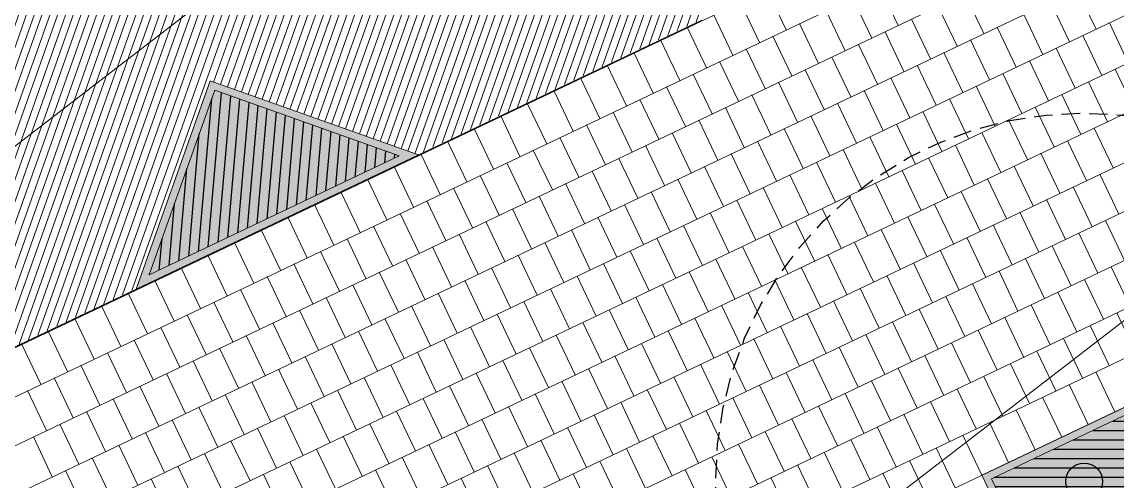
# Model space of a CAD drawing. Header units: metres. Extents: x 678805 to 1359287, y 2747329 to 5497370.
# Drawn here: x 679830.69 to 679845.56, y 2748768.71 to 2748774.94 of the extents above; entities that cross this region are included whole.
import ezdxf
from ezdxf.enums import TextEntityAlignment as Align

# ---------------------------------------------------------------- set-up
doc = ezdxf.new("R2010")
doc.units = ezdxf.units.M
doc.linetypes.add('XREF_MON_SFT_TREES$0$HIDDEN', pattern=[0.375, 0.25, -0.125])
for name, color, linetype in [('00_XREF_MON_HSC_PAVEMENT', 7, 'Continuous'), ('00_XREF_TWQ_SFT_TREES', 7, 'Continuous'), ('XREF_MON_HSC_PAVEMENT$0$03-TR-Tree Pit_Green', 74, 'Continuous'), ('XREF_MON_SFT_TREES$0$SL_TREE_CANOPY', 251, 'XREF_MON_SFT_TREES$0$HIDDEN'), ('XREF_MON_SFT_TREES$0$SL_TREE_TRUNK', 251, 'Continuous')]:
    doc.layers.add(name, color=color, linetype=linetype)
for name, color, linetype, true_color in [('02-L-Waterfeatures 01', 7, 'Continuous', 0x4da6ff), ('XREF_MON_HSC_PAVEMENT$0$03-TR-Tree Pit_White', 7, 'Continuous', 0xfcfcfc), ('XREF_MON_SFT_TREES$0$SL_TREE_ZIZIPHUS_SPINA', 7, 'Continuous', 0xc6d408)]:
    doc.layers.add(name, color=color, linetype=linetype, true_color=true_color)
for name, color, linetype, lineweight in [('XREF_MON_GENERAL_LAYOUT$0$02-L-Level Curves 0.25-0.75m', 33, 'Continuous', 5), ('XREF_MON_GENERAL_LAYOUT$0$02-L-Level Curves 0.50m', 33, 'Continuous', 5), ('XREF_MON_GENERAL_LAYOUT$0$02-L-Material Change', 251, 'Continuous', 5), ('XREF_MON_GENERAL_LAYOUT$0$04-BK-Tree Pit', 6, 'Continuous', 5), ('XREF_MON_HSC_PAVEMENT$0$02-L-B-Flat Bar', 251, 'Continuous', 5), ('XREF_MON_HSC_PAVEMENT$0$04-BK-Tree Pit', 6, 'Continuous', 5)]:
    doc.layers.add(name, color=color, linetype=linetype, lineweight=lineweight)
for name, color, linetype, lineweight, true_color in [('XREF_MON_HSC_PAVEMENT$0$02-L-Joints-Paviment_07_Precast Concrete Blocks 60X40', 7, 'Continuous', 5, 0x999999), ('XREF_MON_HSC_PAVEMENT$0$03-TR-Pavement_07_Precast Concrete Blocks 20X10', 7, 'Continuous', 5, 0x999999), ('XREF_MON_HSC_PAVEMENT$0$03-TR-Pavement_07_Precast Concrete Blocks 60X40', 7, 'Continuous', 5, 0x999999)]:
    doc.layers.add(name, color=color, linetype=linetype, lineweight=lineweight, true_color=true_color)
doc.layers.get('XREF_MON_SFT_TREES$0$SL_TREE_ZIZIPHUS_SPINA').off()
doc.styles.add('XREF_MON_GENERAL_LAYOUT$0$Standard', font='arial.ttf')

# ---------------------------------------------------------------- blocks, each defined once
blk = doc.blocks.new('XREF_MON_SFT_TREES$0$Ziziphus_spina_christi')
h = blk.add_hatch()
h.set_pattern_fill('ANSI31', color=256, scale=0.1)
edge = h.paths.add_edge_path()
edge.add_arc((0, 0), 5, 0, 360)
at = {"layer": 'XREF_MON_SFT_TREES$0$SL_TREE_TRUNK'}
h = blk.add_hatch(color=256, dxfattribs=at)
h.dxf.hatch_style = 1
edge = h.paths.add_edge_path()
edge.add_arc((0, 0), 0.25, 0, 360)
at = {"layer": 'XREF_MON_SFT_TREES$0$SL_TREE_CANOPY', "linetype": 'XREF_MON_SFT_TREES$0$HIDDEN'}
blk.add_circle((0, 0), 5, dxfattribs=at)
at = {"layer": 'XREF_MON_SFT_TREES$0$SL_TREE_TRUNK'}
blk.add_circle((0, 0), 0.25, dxfattribs=at)
blk = doc.blocks.new('XREF_MON_SFT_TREES')
at = {"layer": 'XREF_MON_SFT_TREES$0$SL_TREE_ZIZIPHUS_SPINA', "rotation": 25.44812939262281}
blk.add_blockref('XREF_MON_SFT_TREES$0$Ziziphus_spina_christi', (679845.109, 2748768.7), dxfattribs=at)
blk = doc.blocks.new('XREF_MON_HSC_PAVEMENT$0$ALCORQUE RECTANGULAR')
at = {"layer": 'XREF_MON_HSC_PAVEMENT$0$03-TR-Tree Pit_Green', "ltscale": 0.3}
h = blk.add_hatch(dxfattribs=at)
h.set_pattern_fill('ANSI31', color=256, scale=0.04, angle=-45)
h.set_pattern_definition([(360, (-2068898.16958, 3428624.0145), (3e-17, 0.127), [])])
h.paths.add_polyline_path([(679903.391, 2748647.421), (679902.702, 2748648.869), (679904.689, 2748649.814), (679905.377, 2748648.367)])
at = {"layer": 'XREF_MON_HSC_PAVEMENT$0$03-TR-Tree Pit_White'}
h = blk.add_hatch(color=256, dxfattribs=at)
h.dxf.hatch_style = 1
h.paths.add_polyline_path([(679903.344, 2748647.288), (679902.569, 2748648.916), (679904.736, 2748649.947), (679905.511, 2748648.319)])
blk = doc.blocks.new('XREF_MON_HSC_PAVEMENT$0$Alcorque Parking 8m2')
at = {"layer": 'XREF_MON_HSC_PAVEMENT$0$03-TR-Tree Pit_Green', "ltscale": 0.3}
h = blk.add_hatch(dxfattribs=at)
h.set_pattern_fill('ANSI31', color=256, scale=0.04, angle=40)
h.set_pattern_definition([(85, (-679726.04474, -2748720.75428), (-0.1265167266577, 0.011068779329), [])])
h.paths.add_polyline_path([(-1.079, -0.384), (2.316, 1.231), (-0.189, 2.121)])
at = {"layer": 'XREF_MON_HSC_PAVEMENT$0$03-TR-Tree Pit_White'}
h = blk.add_hatch(color=256, dxfattribs=at)
h.dxf.hatch_style = 1
h.paths.add_polyline_path([(-1.254, -0.578), (2.577, 1.245), (-0.25, 2.249)])
blk = doc.blocks.new('XREF_MON_HSC_PAVEMENT')
at = {"layer": 'XREF_MON_HSC_PAVEMENT$0$03-TR-Pavement_07_Precast Concrete Blocks 20X10'}
h = blk.add_hatch(dxfattribs=at)
h.set_pattern_fill('ANSI31', color=256, scale=0.0315, angle=25.5)
h.set_pattern_definition([(70.5, (0, 0), (-0.094275932128, 0.033384858509), [])])
edge = h.paths.add_edge_path()
edge.add_line((679754.639, 2748741.428), (679756.438, 2748737.648))
edge.add_line((679756.438, 2748737.648), (679759.31, 2748736.613))
edge.add_line((679759.31, 2748736.613), (679763.155, 2748738.443))
edge.add_line((679763.155, 2748738.443), (679764.159, 2748741.27))
edge.add_line((679764.159, 2748741.27), (679766.986, 2748740.266))
edge.add_line((679766.986, 2748740.266), (679770.831, 2748742.096))
edge.add_line((679770.831, 2748742.096), (679771.835, 2748744.923))
edge.add_line((679771.835, 2748744.923), (679774.662, 2748743.919))
edge.add_line((679774.662, 2748743.919), (679778.507, 2748745.748))
edge.add_line((679778.507, 2748745.748), (679779.511, 2748748.576))
edge.add_line((679779.511, 2748748.576), (679782.338, 2748747.571))
edge.add_line((679782.338, 2748747.571), (679786.176, 2748749.398))
edge.add_line((679786.176, 2748749.398), (679787.186, 2748752.228))
edge.add_line((679787.186, 2748752.228), (679790.014, 2748751.224))
edge.add_line((679790.014, 2748751.224), (679793.857, 2748753.054))
edge.add_line((679793.857, 2748753.054), (679794.828, 2748755.786))
edge.add_line((679794.828, 2748755.786), (679794.862, 2748755.88))
edge.add_line((679794.862, 2748755.88), (679797.688, 2748754.876))
edge.add_line((679797.688, 2748754.876), (679801.533, 2748756.706))
edge.add_line((679801.533, 2748756.706), (679802.537, 2748759.533))
edge.add_line((679802.537, 2748759.533), (679805.364, 2748758.529))
edge.add_line((679805.364, 2748758.529), (679809.208, 2748760.358))
edge.add_line((679809.208, 2748760.358), (679810.212, 2748763.185))
edge.add_line((679810.212, 2748763.185), (679813.04, 2748762.181))
edge.add_line((679813.04, 2748762.181), (679816.883, 2748764.01))
edge.add_line((679816.883, 2748764.01), (679817.885, 2748766.836))
edge.add_line((679817.885, 2748766.836), (679820.714, 2748765.833))
edge.add_line((679820.714, 2748765.833), (679824.559, 2748767.663))
edge.add_line((679824.559, 2748767.663), (679825.563, 2748770.49))
edge.add_line((679825.563, 2748770.49), (679828.39, 2748769.486))
edge.add_line((679828.39, 2748769.486), (679832.234, 2748771.315))
edge.add_line((679832.234, 2748771.315), (679833.238, 2748774.142))
edge.add_line((679833.238, 2748774.142), (679836.062, 2748773.137))
edge.add_line((679836.062, 2748773.137), (679839.907, 2748774.967))
edge.add_line((679839.907, 2748774.967), (679840.952, 2748777.865))
edge.add_line((679840.952, 2748777.865), (679839.153, 2748781.645))
edge.add_line((679839.153, 2748781.645), (679754.643, 2748741.429))
at = {"layer": 'XREF_MON_HSC_PAVEMENT$0$02-L-B-Flat Bar'}
blk.add_lwpolyline([(679759.323, 2748736.609), (679839.921, 2748774.962)], dxfattribs=at)
at = {"layer": 'XREF_MON_HSC_PAVEMENT$0$02-L-Joints-Paviment_07_Precast Concrete Blocks 60X40'}
for points in [[(679842.329, 2748775.433), (679842.587, 2748774.891)], [(679840.807, 2748775.373), (679841.065, 2748774.831)], [(679841.968, 2748775.261), (679842.226, 2748774.719)], [(679843.49, 2748775.321), (679843.748, 2748774.779)], [(679845.012, 2748775.381), (679845.27, 2748774.839)], [(679840.446, 2748775.201), (679840.704, 2748774.659)], [(679843.129, 2748775.149), (679843.387, 2748774.607)], [(679844.651, 2748775.209), (679844.909, 2748774.667)], [(679840.085, 2748775.029), (679840.343, 2748774.488)], [(679841.607, 2748775.089), (679841.865, 2748774.547)], [(679842.768, 2748774.977), (679843.026, 2748774.435)], [(679844.29, 2748775.037), (679844.548, 2748774.495)], [(679839.724, 2748774.857), (679839.982, 2748774.316)], [(679841.246, 2748774.917), (679841.504, 2748774.375)], [(679842.407, 2748774.805), (679842.664, 2748774.263)], [(679843.929, 2748774.865), (679844.186, 2748774.323)], [(679845.451, 2748774.925), (679845.708, 2748774.383)], [(679839.363, 2748774.686), (679839.62, 2748774.144)], [(679840.885, 2748774.745), (679841.142, 2748774.204)], [(679843.567, 2748774.693), (679843.825, 2748774.151)], [(679845.089, 2748774.753), (679845.347, 2748774.211)], [(679839.001, 2748774.514), (679839.259, 2748773.972)], [(679840.523, 2748774.573), (679840.781, 2748774.032)], [(679842.045, 2748774.633), (679842.303, 2748774.091)], [(679843.206, 2748774.521), (679843.464, 2748773.979)], [(679844.728, 2748774.581), (679844.986, 2748774.039)], [(679840.162, 2748774.402), (679840.42, 2748773.86)], [(679841.684, 2748774.461), (679841.942, 2748773.92)], [(679842.845, 2748774.349), (679843.103, 2748773.807)], [(679844.367, 2748774.409), (679844.625, 2748773.867)], [(679838.64, 2748774.342), (679838.898, 2748773.8)], [(679839.801, 2748774.23), (679840.059, 2748773.688)], [(679841.323, 2748774.289), (679841.581, 2748773.748)], [(679844.006, 2748774.237), (679844.264, 2748773.695)], [(679845.528, 2748774.297), (679845.786, 2748773.755)], [(679838.279, 2748774.17), (679838.537, 2748773.628)], [(679839.44, 2748774.058), (679839.698, 2748773.516)], [(679840.962, 2748774.118), (679841.22, 2748773.576)], [(679842.484, 2748774.177), (679842.742, 2748773.636)], [(679843.645, 2748774.065), (679843.902, 2748773.524)], [(679845.167, 2748774.125), (679845.424, 2748773.583)], [(679837.918, 2748773.998), (679838.176, 2748773.456)], [(679840.601, 2748773.946), (679840.859, 2748773.404)], [(679842.123, 2748774.006), (679842.38, 2748773.464)], [(679844.805, 2748773.953), (679845.063, 2748773.411)], [(679837.557, 2748773.826), (679837.815, 2748773.284)], [(679839.079, 2748773.886), (679839.337, 2748773.344)], [(679840.24, 2748773.774), (679840.497, 2748773.232)], [(679841.761, 2748773.834), (679842.019, 2748773.292)], [(679843.283, 2748773.893), (679843.541, 2748773.352)], [(679844.444, 2748773.781), (679844.702, 2748773.24)], [(679837.196, 2748773.654), (679837.453, 2748773.113)], [(679838.718, 2748773.714), (679838.975, 2748773.172)], [(679841.4, 2748773.662), (679841.658, 2748773.12)], [(679842.922, 2748773.722), (679843.18, 2748773.18)], [(679844.083, 2748773.609), (679844.341, 2748773.068)], [(679836.834, 2748773.482), (679837.092, 2748772.941)], [(679838.356, 2748773.542), (679838.614, 2748773)], [(679839.878, 2748773.602), (679840.136, 2748773.06)], [(679841.039, 2748773.49), (679841.297, 2748772.948)], [(679842.561, 2748773.55), (679842.819, 2748773.008)], [(679845.244, 2748773.497), (679845.502, 2748772.956)], [(679836.473, 2748773.311), (679836.731, 2748772.769)], [(679837.995, 2748773.37), (679838.253, 2748772.829)], [(679839.517, 2748773.43), (679839.775, 2748772.888)], [(679840.678, 2748773.318), (679840.936, 2748772.776)], [(679842.2, 2748773.378), (679842.458, 2748772.836)], [(679843.722, 2748773.438), (679843.98, 2748772.896)], [(679844.883, 2748773.325), (679845.14, 2748772.784)], [(679837.634, 2748773.198), (679837.892, 2748772.657)], [(679839.156, 2748773.258), (679839.414, 2748772.716)], [(679841.839, 2748773.206), (679842.097, 2748772.664)], [(679843.361, 2748773.266), (679843.618, 2748772.724)], [(679836.112, 2748773.139), (679836.37, 2748772.597)], [(679837.273, 2748773.027), (679837.531, 2748772.485)], [(679838.795, 2748773.086), (679839.053, 2748772.545)], [(679840.317, 2748773.146), (679840.575, 2748772.604)], [(679841.478, 2748773.034), (679841.735, 2748772.492)], [(679842.999, 2748773.094), (679843.257, 2748772.552)], [(679844.521, 2748773.154), (679844.779, 2748772.612)], [(679835.751, 2748772.967), (679836.009, 2748772.425)], [(679838.434, 2748772.914), (679838.691, 2748772.373)], [(679839.956, 2748772.974), (679840.213, 2748772.432)], [(679841.116, 2748772.862), (679841.374, 2748772.32)], [(679842.638, 2748772.922), (679842.896, 2748772.38)], [(679844.16, 2748772.982), (679844.418, 2748772.44)], [(679845.321, 2748772.87), (679845.579, 2748772.328)], [(679835.39, 2748772.795), (679835.647, 2748772.253)], [(679836.912, 2748772.855), (679837.169, 2748772.313)], [(679838.072, 2748772.743), (679838.33, 2748772.201)], [(679839.594, 2748772.802), (679839.852, 2748772.261)], [(679842.277, 2748772.75), (679842.535, 2748772.208)], [(679843.799, 2748772.81), (679844.057, 2748772.268)], [(679835.028, 2748772.623), (679835.286, 2748772.081)], [(679836.55, 2748772.683), (679836.808, 2748772.141)], [(679837.711, 2748772.571), (679837.969, 2748772.029)], [(679839.233, 2748772.631), (679839.491, 2748772.089)], [(679840.755, 2748772.69), (679841.013, 2748772.149)], [(679841.916, 2748772.578), (679842.174, 2748772.036)], [(679843.438, 2748772.638), (679843.696, 2748772.096)], [(679844.96, 2748772.698), (679845.218, 2748772.156)], [(679834.667, 2748772.451), (679834.925, 2748771.909)], [(679836.189, 2748772.511), (679836.447, 2748771.969)], [(679838.872, 2748772.459), (679839.13, 2748771.917)], [(679840.394, 2748772.518), (679840.652, 2748771.977)], [(679843.077, 2748772.466), (679843.335, 2748771.924)], [(679844.599, 2748772.526), (679844.857, 2748771.984)], [(679834.306, 2748772.279), (679834.564, 2748771.737)], [(679835.828, 2748772.339), (679836.086, 2748771.797)], [(679837.35, 2748772.399), (679837.608, 2748771.857)], [(679838.511, 2748772.287), (679838.769, 2748771.745)], [(679840.033, 2748772.347), (679840.291, 2748771.805)], [(679841.555, 2748772.406), (679841.813, 2748771.865)], [(679842.716, 2748772.294), (679842.973, 2748771.752)], [(679844.238, 2748772.354), (679844.495, 2748771.812)], [(679835.467, 2748772.167), (679835.725, 2748771.625)], [(679836.989, 2748772.227), (679837.247, 2748771.685)], [(679839.672, 2748772.175), (679839.929, 2748771.633)], [(679841.194, 2748772.234), (679841.451, 2748771.693)], [(679842.354, 2748772.122), (679842.612, 2748771.581)], [(679843.876, 2748772.182), (679844.134, 2748771.64)], [(679845.398, 2748772.242), (679845.656, 2748771.7)], [(679833.945, 2748772.107), (679834.203, 2748771.566)], [(679835.106, 2748771.995), (679835.363, 2748771.454)], [(679836.628, 2748772.055), (679836.885, 2748771.513)], [(679838.15, 2748772.115), (679838.407, 2748771.573)], [(679839.31, 2748772.003), (679839.568, 2748771.461)], [(679840.832, 2748772.063), (679841.09, 2748771.521)], [(679843.515, 2748772.01), (679843.773, 2748771.468)], [(679845.037, 2748772.07), (679845.295, 2748771.528)], [(679833.584, 2748771.936), (679833.841, 2748771.394)], [(679834.744, 2748771.823), (679835.002, 2748771.282)], [(679836.266, 2748771.883), (679836.524, 2748771.341)], [(679837.788, 2748771.943), (679838.046, 2748771.401)], [(679838.949, 2748771.831), (679839.207, 2748771.289)], [(679840.471, 2748771.891), (679840.729, 2748771.349)], [(679841.993, 2748771.95), (679842.251, 2748771.409)], [(679843.154, 2748771.838), (679843.412, 2748771.297)], [(679844.676, 2748771.898), (679844.934, 2748771.356)], [(679833.222, 2748771.764), (679833.48, 2748771.222)], [(679835.905, 2748771.711), (679836.163, 2748771.17)], [(679837.427, 2748771.771), (679837.685, 2748771.229)], [(679840.11, 2748771.719), (679840.368, 2748771.177)], [(679841.632, 2748771.779), (679841.89, 2748771.237)], [(679844.315, 2748771.726), (679844.573, 2748771.185)], [(679832.861, 2748771.592), (679833.119, 2748771.05)], [(679834.383, 2748771.652), (679834.641, 2748771.11)], [(679835.544, 2748771.539), (679835.802, 2748770.998)], [(679837.066, 2748771.599), (679837.324, 2748771.057)], [(679838.588, 2748771.659), (679838.846, 2748771.117)], [(679839.749, 2748771.547), (679840.007, 2748771.005)], [(679841.271, 2748771.607), (679841.529, 2748771.065)], [(679842.793, 2748771.667), (679843.051, 2748771.125)], [(679843.954, 2748771.554), (679844.211, 2748771.013)], [(679845.476, 2748771.614), (679845.733, 2748771.072)], [(679832.5, 2748771.42), (679832.758, 2748770.878)], [(679834.022, 2748771.48), (679834.28, 2748770.938)], [(679836.705, 2748771.427), (679836.963, 2748770.886)], [(679838.227, 2748771.487), (679838.485, 2748770.945)], [(679839.388, 2748771.375), (679839.645, 2748770.833)], [(679840.91, 2748771.435), (679841.167, 2748770.893)], [(679842.432, 2748771.495), (679842.689, 2748770.953)], [(679843.592, 2748771.383), (679843.85, 2748770.841)], [(679845.114, 2748771.442), (679845.372, 2748770.901)], [(679832.139, 2748771.248), (679832.397, 2748770.706)], [(679833.661, 2748771.308), (679833.919, 2748770.766)], [(679835.183, 2748771.368), (679835.441, 2748770.826)], [(679836.344, 2748771.255), (679836.601, 2748770.714)], [(679837.866, 2748771.315), (679838.123, 2748770.773)], [(679840.548, 2748771.263), (679840.806, 2748770.721)], [(679842.07, 2748771.323), (679842.328, 2748770.781)], [(679844.753, 2748771.27), (679845.011, 2748770.729)], [(679833.3, 2748771.136), (679833.557, 2748770.594)], [(679834.822, 2748771.196), (679835.079, 2748770.654)], [(679835.982, 2748771.084), (679836.24, 2748770.542)], [(679837.504, 2748771.143), (679837.762, 2748770.602)], [(679839.026, 2748771.203), (679839.284, 2748770.661)], [(679840.187, 2748771.091), (679840.445, 2748770.549)], [(679841.709, 2748771.151), (679841.967, 2748770.609)], [(679843.231, 2748771.211), (679843.489, 2748770.669)], [(679844.392, 2748771.099), (679844.65, 2748770.557)], [(679831.778, 2748771.076), (679832.036, 2748770.534)], [(679832.938, 2748770.964), (679833.196, 2748770.422)], [(679834.46, 2748771.024), (679834.718, 2748770.482)], [(679837.143, 2748770.972), (679837.401, 2748770.43)], [(679838.665, 2748771.031), (679838.923, 2748770.49)], [(679841.348, 2748770.979), (679841.606, 2748770.437)], [(679842.87, 2748771.039), (679843.128, 2748770.497)], [(679845.553, 2748770.987), (679845.811, 2748770.445)], [(679831.417, 2748770.904), (679831.674, 2748770.362)], [(679832.577, 2748770.792), (679832.835, 2748770.25)], [(679834.099, 2748770.852), (679834.357, 2748770.31)], [(679835.621, 2748770.912), (679835.879, 2748770.37)], [(679836.782, 2748770.8), (679837.04, 2748770.258)], [(679838.304, 2748770.859), (679838.562, 2748770.318)], [(679839.826, 2748770.919), (679840.084, 2748770.377)], [(679840.987, 2748770.807), (679841.245, 2748770.265)], [(679842.509, 2748770.867), (679842.767, 2748770.325)], [(679844.031, 2748770.927), (679844.289, 2748770.385)], [(679845.192, 2748770.815), (679845.449, 2748770.273)], [(679831.055, 2748770.732), (679831.313, 2748770.191)], [(679833.738, 2748770.68), (679833.996, 2748770.138)], [(679835.26, 2748770.74), (679835.518, 2748770.198)], [(679837.943, 2748770.688), (679838.201, 2748770.146)], [(679839.465, 2748770.747), (679839.723, 2748770.206)], [(679840.626, 2748770.635), (679840.883, 2748770.093)], [(679842.148, 2748770.695), (679842.405, 2748770.153)], [(679843.67, 2748770.755), (679843.927, 2748770.213)], [(679844.83, 2748770.643), (679845.088, 2748770.101)], [(679830.694, 2748770.56), (679830.952, 2748770.019)], [(679832.216, 2748770.62), (679832.474, 2748770.078)], [(679833.377, 2748770.508), (679833.635, 2748769.966)], [(679834.899, 2748770.568), (679835.157, 2748770.026)], [(679836.421, 2748770.628), (679836.679, 2748770.086)], [(679837.582, 2748770.516), (679837.839, 2748769.974)], [(679839.104, 2748770.575), (679839.361, 2748770.034)], [(679841.786, 2748770.523), (679842.044, 2748769.981)], [(679843.308, 2748770.583), (679843.566, 2748770.041)], [(679831.855, 2748770.448), (679832.113, 2748769.907)], [(679833.016, 2748770.336), (679833.274, 2748769.795)], [(679834.538, 2748770.396), (679834.795, 2748769.854)], [(679836.06, 2748770.456), (679836.317, 2748769.914)], [(679837.22, 2748770.344), (679837.478, 2748769.802)], [(679838.742, 2748770.404), (679839, 2748769.862)], [(679840.264, 2748770.463), (679840.522, 2748769.922)], [(679841.425, 2748770.351), (679841.683, 2748769.809)], [(679842.947, 2748770.411), (679843.205, 2748769.869)], [(679844.469, 2748770.471), (679844.727, 2748769.929)], [(679831.494, 2748770.277), (679831.752, 2748769.735)], [(679834.176, 2748770.224), (679834.434, 2748769.682)], [(679835.698, 2748770.284), (679835.956, 2748769.742)], [(679838.381, 2748770.232), (679838.639, 2748769.69)], [(679839.903, 2748770.291), (679840.161, 2748769.75)], [(679842.586, 2748770.239), (679842.844, 2748769.697)], [(679844.108, 2748770.299), (679844.366, 2748769.757)], [(679845.269, 2748770.187), (679845.527, 2748769.645)], [(679831.133, 2748770.105), (679831.39, 2748769.563)], [(679832.655, 2748770.164), (679832.912, 2748769.623)], [(679833.815, 2748770.052), (679834.073, 2748769.511)], [(679835.337, 2748770.112), (679835.595, 2748769.57)], [(679836.859, 2748770.172), (679837.117, 2748769.63)], [(679838.02, 2748770.06), (679838.278, 2748769.518)], [(679839.542, 2748770.12), (679839.8, 2748769.578)], [(679841.064, 2748770.179), (679841.322, 2748769.638)], [(679842.225, 2748770.067), (679842.483, 2748769.526)], [(679843.747, 2748770.127), (679844.005, 2748769.585)], [(679830.771, 2748769.933), (679831.029, 2748769.391)], [(679832.293, 2748769.993), (679832.551, 2748769.451)], [(679834.976, 2748769.94), (679835.234, 2748769.398)], [(679836.498, 2748770), (679836.756, 2748769.458)], [(679839.181, 2748769.948), (679839.439, 2748769.406)], [(679840.703, 2748770.008), (679840.961, 2748769.466)], [(679841.864, 2748769.895), (679842.121, 2748769.354)], [(679843.386, 2748769.955), (679843.643, 2748769.413)], [(679844.908, 2748770.015), (679845.165, 2748769.473)], [(679831.932, 2748769.821), (679832.19, 2748769.279)], [(679833.454, 2748769.88), (679833.712, 2748769.339)], [(679834.615, 2748769.768), (679834.873, 2748769.227)], [(679836.137, 2748769.828), (679836.395, 2748769.286)], [(679837.659, 2748769.888), (679837.917, 2748769.346)], [(679838.82, 2748769.776), (679839.077, 2748769.234)], [(679840.342, 2748769.836), (679840.599, 2748769.294)], [(679843.024, 2748769.783), (679843.282, 2748769.242)], [(679844.546, 2748769.843), (679844.804, 2748769.301)], [(679831.571, 2748769.649), (679831.829, 2748769.107)], [(679833.093, 2748769.709), (679833.351, 2748769.167)], [(679834.254, 2748769.596), (679834.512, 2748769.055)], [(679835.776, 2748769.656), (679836.034, 2748769.114)], [(679837.298, 2748769.716), (679837.555, 2748769.174)], [(679838.458, 2748769.604), (679838.716, 2748769.062)], [(679839.98, 2748769.664), (679840.238, 2748769.122)], [(679841.502, 2748769.724), (679841.76, 2748769.182)], [(679842.663, 2748769.612), (679842.921, 2748769.07)], [(679844.185, 2748769.671), (679844.443, 2748769.129)], [(679831.21, 2748769.477), (679831.468, 2748768.935)], [(679832.732, 2748769.537), (679832.99, 2748768.995)], [(679835.415, 2748769.484), (679835.672, 2748768.943)], [(679836.936, 2748769.544), (679837.194, 2748769.002)], [(679839.619, 2748769.492), (679839.877, 2748768.95)], [(679841.141, 2748769.552), (679841.399, 2748769.01)], [(679843.824, 2748769.499), (679844.082, 2748768.958)], [(679830.849, 2748769.305), (679831.106, 2748768.763)], [(679832.371, 2748769.365), (679832.628, 2748768.823)], [(679833.893, 2748769.425), (679834.15, 2748768.883)], [(679835.053, 2748769.313), (679835.311, 2748768.771)], [(679836.575, 2748769.372), (679836.833, 2748768.831)], [(679838.097, 2748769.432), (679838.355, 2748768.89)], [(679839.258, 2748769.32), (679839.516, 2748768.778)], [(679840.78, 2748769.38), (679841.038, 2748768.838)], [(679842.302, 2748769.44), (679842.56, 2748768.898)], [(679843.463, 2748769.327), (679843.721, 2748768.786)], [(679832.009, 2748769.193), (679832.267, 2748768.651)], [(679833.531, 2748769.253), (679833.789, 2748768.711)], [(679836.214, 2748769.2), (679836.472, 2748768.659)], [(679837.736, 2748769.26), (679837.994, 2748768.718)], [(679838.897, 2748769.148), (679839.155, 2748768.606)], [(679840.419, 2748769.208), (679840.677, 2748768.666)], [(679841.941, 2748769.268), (679842.199, 2748768.726)], [(679843.102, 2748769.156), (679843.359, 2748768.614)], [(679831.648, 2748769.021), (679831.906, 2748768.479)], [(679833.17, 2748769.081), (679833.428, 2748768.539)], [(679834.692, 2748769.141), (679834.95, 2748768.599)], [(679835.853, 2748769.029), (679836.111, 2748768.487)], [(679837.375, 2748769.088), (679837.633, 2748768.547)], [(679840.058, 2748769.036), (679840.315, 2748768.494)], [(679841.58, 2748769.096), (679841.837, 2748768.554)], [(679831.287, 2748768.849), (679831.545, 2748768.307)], [(679832.809, 2748768.909), (679833.067, 2748768.367)], [(679834.331, 2748768.969), (679834.589, 2748768.427)], [(679835.492, 2748768.857), (679835.75, 2748768.315)], [(679837.014, 2748768.916), (679837.272, 2748768.375)], [(679838.536, 2748768.976), (679838.794, 2748768.434)], [(679839.696, 2748768.864), (679839.954, 2748768.322)], [(679841.218, 2748768.924), (679841.476, 2748768.382)], [(679842.74, 2748768.984), (679842.998, 2748768.442)], [(679832.448, 2748768.737), (679832.706, 2748768.195)], [(679833.97, 2748768.797), (679834.228, 2748768.255)], [(679836.653, 2748768.745), (679836.91, 2748768.203)], [(679838.174, 2748768.804), (679838.432, 2748768.263)], [(679840.857, 2748768.752), (679841.115, 2748768.21)], [(679842.379, 2748768.812), (679842.637, 2748768.27)]]:
    blk.add_lwpolyline(points, dxfattribs=at)
at = {"layer": 'XREF_MON_HSC_PAVEMENT$0$03-TR-Pavement_07_Precast Concrete Blocks 60X40'}
for p, q in [((679602.439, 2748661.942), (679961.734, 2748832.918)), ((679602.698, 2748661.401), (679961.992, 2748832.376)), ((679602.956, 2748660.859), (679962.25, 2748831.835)), ((679603.215, 2748660.318), (679962.509, 2748831.293)), ((679603.474, 2748659.776), (679962.768, 2748830.752)), ((679603.732, 2748659.235), (679963.026, 2748830.21)), ((679733.636, 2748720.387), (679963.285, 2748829.669)), ((679733.894, 2748719.845), (679963.543, 2748829.127)), ((679723.497, 2748714.233), (679963.802, 2748828.586)), ((679723.755, 2748713.692), (679904.349, 2748799.63)), ((679713.899, 2748708.337), (679904.607, 2748799.088)), ((679714.157, 2748707.795), (679851.409, 2748773.109)), ((679822.591, 2748758.731), (679851.667, 2748772.567))]:
    blk.add_line(p, q, dxfattribs=at)
at = {"layer": 'XREF_MON_HSC_PAVEMENT$0$04-BK-Tree Pit'}
for name, p in [('XREF_MON_HSC_PAVEMENT$0$Alcorque Parking 8m2', (679833.499, 2748771.888)), ('XREF_MON_HSC_PAVEMENT$0$ALCORQUE RECTANGULAR', (-58.848, 119.87))]:
    blk.add_blockref(name, p, dxfattribs=at)
blk = doc.blocks.new('XREF_MON_GENERAL_LAYOUT$0$ALCORQUE RECTANGULAR')
blk.add_lwpolyline([(679903.391, 2748647.421), (679902.702, 2748648.868), (679904.689, 2748649.814), (679905.378, 2748648.366)], close=True)
at = {"layer": 'XREF_MON_GENERAL_LAYOUT$0$02-L-Material Change'}
blk.add_lwpolyline([(679903.344, 2748647.288), (679902.569, 2748648.916), (679904.736, 2748649.947), (679905.511, 2748648.319)], close=True, dxfattribs=at)
blk = doc.blocks.new('XREF_MON_GENERAL_LAYOUT$0$Alcorque Parking 8m2')
blk.add_lwpolyline([(2.316, 1.231), (-0.189, 2.121), (-1.079, -0.384)], close=True)
at = {"layer": 'XREF_MON_GENERAL_LAYOUT$0$02-L-Material Change'}
blk.add_lwpolyline([(2.577, 1.245), (-0.25, 2.249), (-1.254, -0.578)], close=True, dxfattribs=at)
blk = doc.blocks.new('XREF_MON_GENERAL_LAYOUT')
at = {"layer": 'XREF_MON_GENERAL_LAYOUT$0$02-L-Level Curves 0.25-0.75m', "ltscale": 0.3}
blk.add_lwpolyline([(679887.022, 2748805.088), (679887.022, 2748805.088), (679892.662, 2748807.108), (679734.284, 2748685.079)], dxfattribs=at)
at = {"layer": 'XREF_MON_GENERAL_LAYOUT$0$02-L-Level Curves 0.50m', "ltscale": 0.3}
blk.add_lwpolyline([(679839.629, 2748782.536), (679845.269, 2748784.555), (679715.53, 2748684.592)], dxfattribs=at)
at = {"layer": 'XREF_MON_GENERAL_LAYOUT$0$02-L-Material Change', "ltscale": 0.3}
blk.add_line((679759.304, 2748736.599), (679839.92, 2748774.962), dxfattribs=at)
at = {"layer": 'XREF_MON_GENERAL_LAYOUT$0$04-BK-Tree Pit'}
for name, p in [('XREF_MON_GENERAL_LAYOUT$0$Alcorque Parking 8m2', (679833.499, 2748771.888)), ('XREF_MON_GENERAL_LAYOUT$0$ALCORQUE RECTANGULAR', (-58.848, 119.87))]:
    blk.add_blockref(name, p, dxfattribs=at)
at = {"style": 'XREF_MON_GENERAL_LAYOUT$0$Standard'}
for tag, rotation, p in [('604,00', 330.2643, (679905.77, 2748776.558)), ('603,00', 330.2643, (679901.861, 2748753.477)), ('600,00', 133.826, (679944.597, 2748745.153)), ('602,00', 330.2643, (679883.319, 2748738.727)), ('601,00', 117.8906, (679920.972, 2748732.87)), ('601,00', 330.2643, (679864.777, 2748723.976)), ('600,00', 40.8833, (679777.405, 2748705.444, 1.17)), ('602,00', 330.2643, (679941.275, 2748705.483)), ('601,00', 40.8833, (679701.798, 2748703.889, 1.17)), ('598,00', 62.091, (679810.267, 2748702.619)), ('600,00', 330.2643, (679877.781, 2748691.131)), ('600,00', 19.5511, (679920.444, 2748685.496)), ('601,00', 330.2643, (679934.813, 2748683.804)), ('599,00', 330.2643, (679854.567, 2748679.061)), ('600,00', 88.3928, (679743.913, 2748675.572)), ('599,00', 20.6086, (679924.26, 2748675.216)), ('601,00', 88.3928, (679728.035, 2748671.318, -2)), ('602,00', 88.3928, (679711.826, 2748665.966, -1)), ('603,00', 88.3928, (679695.615, 2748660.611)), ('599,00', 40.8833, (679788.807, 2748655.829, 1.17)), ('601,00', 40.8833, (679627.612, 2748644.603, 1.17)), ('603,00', 41.7058, (679702.499, 2748628.484, 1.17)), ('600,00', 40.8833, (679645.925, 2748597.926, 1.17)), ('599,00', 34.2277, (679673.574, 2748555.136, 5.34))]:
    blk.add_attdef(tag, text='', height=1, rotation=rotation, dxfattribs=at).set_placement(p, align=Align.MIDDLE)
at = {"ltscale": 0.3, "style": 'XREF_MON_GENERAL_LAYOUT$0$Standard'}
for tag, rotation, p in [('603,50', 330.2643, (679911.501, 2748760.57)), ('602,50', 330.2643, (679892.865, 2748745.846)), ('600,50', 133.826, (679933.048, 2748738.729)), ('601,50', 330.2643, (679873.581, 2748731.671)), ('601,50', 101.2857, (679909.522, 2748726.945)), ('602,50', 330.2643, (679948.625, 2748713.86)), ('600,50', 39.606, (679743.243, 2748706.971)), ('600,50', 330.2643, (679880.266, 2748702.726)), ('600,50', 17.3537, (679917.615, 2748690.554)), ('599,50', 330.2643, (679867.197, 2748684.716)), ('599,50', 18.8944, (679921.71, 2748680.578)), ('599,50', 39.606, (679778.991, 2748677.241)), ('600,50', 88.3928, (679735.925, 2748673.586)), ('601,50', 88.3928, (679719.906, 2748668.581)), ('602,50', 88.3928, (679703.474, 2748663.452)), ('598,50', 330.2643, (679861.765, 2748662.397)), ('601,50', 39.606, (679610.513, 2748662.061)), ('600,00', 41.7058, (679752.308, 2748637.685)), ('601,00', 41.7058, (679736.044, 2748634.538)), ('599,00', 35.0835, (679763.043, 2748634.415, 1.17)), ('602,00', 41.7058, (679720.174, 2748633.096, 1.17)), ('600,00', 35.0835, (679747.063, 2748629.903, 1.17)), ('601,00', 35.0835, (679731.246, 2748625.239, 1.17)), ('600,50', 39.606, (679636.92, 2748621.339)), ('602,00', 35.0835, (679715.4, 2748620.639, 1.17)), ('599,50', 28.7604, (679659.482, 2748574.323))]:
    blk.add_attdef(tag, text='', height=1, rotation=rotation, dxfattribs=at).set_placement(p, align=Align.MIDDLE)

msp = doc.modelspace()

# ---------------------------------------------------------------- block references
at = {"layer": '00_XREF_MON_HSC_PAVEMENT'}
msp.add_blockref('XREF_MON_HSC_PAVEMENT', (0, 0), dxfattribs=at)
at = {"layer": '00_XREF_TWQ_SFT_TREES'}
msp.add_blockref('XREF_MON_SFT_TREES', (0, 0), dxfattribs=at)
at = {"layer": '02-L-Waterfeatures 01', "color": 18, "true_color": 0x000000}
msp.add_blockref('XREF_MON_GENERAL_LAYOUT', (0, 0), dxfattribs=at)

doc.saveas('drawing.dxf')
